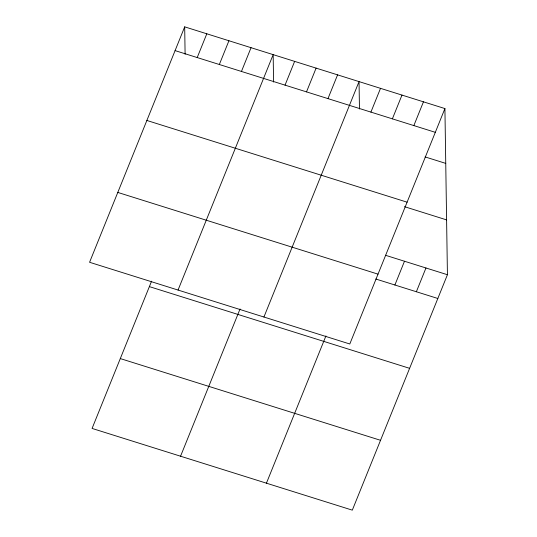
<?xml version="1.0" encoding="UTF-8"?>
<svg xmlns="http://www.w3.org/2000/svg" width="537" height="537" viewBox="0 0 537 537"><rect width="100%" height="100%" fill="white"/><g stroke="black" fill="none" stroke-linecap="round" stroke-linejoin="round"><path stroke-width="0.81" d="M184.688 26.85L89.572 262.278L349.802 343.989L444.918 108.568L184.688 26.85L185.104 54.264M197.207 57.56L206.805 33.797M219.331 64.507L228.93 40.745M151.568 281.187L92.082 428.432L352.312 510.15L447.428 274.722L444.918 108.568M241.449 71.448L251.048 47.686M178.049 290.061L273.165 54.633L273.581 82.047M285.04 85.135L294.638 61.372M306.506 91.881L316.105 68.118M180.56 456.215L240.052 308.97M327.973 98.62L337.578 74.858M263.929 317.025L359.045 81.597L359.461 109.018M370.913 112.105L380.511 88.343M392.379 118.845L401.985 95.083M266.433 483.186L325.925 335.934M413.852 125.584L423.451 101.822M394.89 285.006L404.489 261.244M416.363 291.745L425.962 267.983M175.089 50.612L435.319 132.33M425.076 156.905L445.75 163.396M146.87 120.463L407.1 202.18M404.462 206.658L446.603 219.895M385.405 255.25L447.428 274.722M117.791 192.427L378.021 274.145M375.806 279.012L437.83 298.485M149.373 286.617L409.61 368.335M120.301 358.582L380.532 440.3"/></g></svg>
